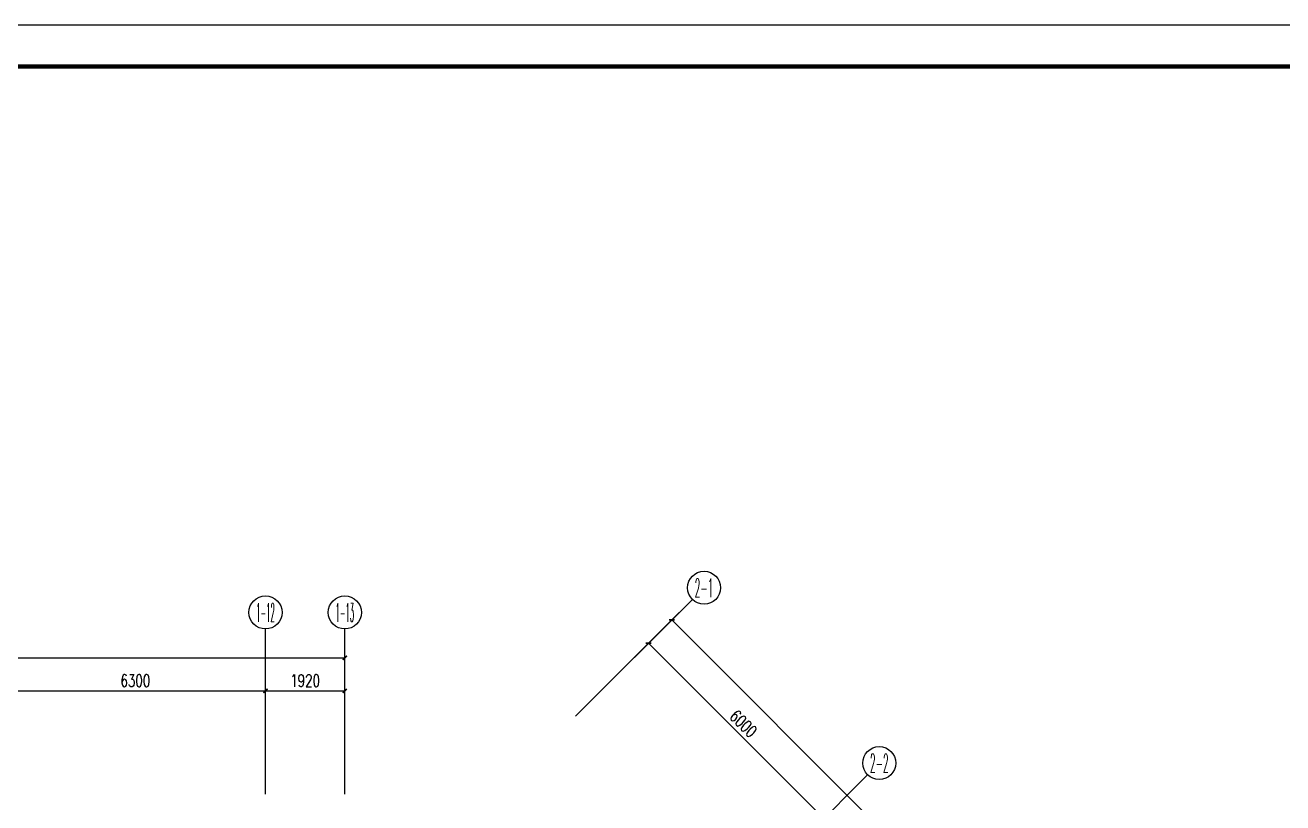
# Model space of a CAD drawing. Extents: x 815029915 to 815825525, y 579155098 to 579748855.
# Drawn here: x 815642196 to 815672643, y 579504860 to 579523677 of the extents above; entities that cross this region are included whole.
import ezdxf
from ezdxf.enums import TextEntityAlignment as Align

# ---------------------------------------------------------------- set-up
doc = ezdxf.new("R2010")
doc.units = 0
doc.header["$LTSCALE"] = 100
doc.header["$MEASUREMENT"] = 0
for name, color, linetype in [('AXIS', 3, 'Continuous'), ('AXIS_TEXT', 7, 'Continuous'), ('ZG-图框层', 4, 'Continuous'), ('zm', 1, 'Continuous')]:
    doc.layers.add(name, color=color, linetype=linetype)
doc.styles.add('_TCH_AXIS', font='COMPLEX', dxfattribs={"bigfont": 'GBCBIG'})
doc.styles.add('_TCH_DIM_T3', font='SIMPLEX', dxfattribs={"width": 0.705882, "bigfont": 'GBCBIG'})
doc.styles.add('COMPLEX', font='COMPLEX')
doc.dimstyles.new('_TCH_ARCH-100', dxfattribs={"dimscale": 100, "dimtxt": 2.975, "dimasz": 1, "dimexe": 2.5, "dimexo": 3, "dimgap": 1, "dimtad": 1, "dimdec": 0, "dimzin": 0, "dimdsep": 46, "dimtxsty": '_TCH_DIM_T3', "dimblk": 'ARCHTICK', "dimcen": 0.09, "dimclrt": 7, "dimazin": 2, "dimtfac": 1, "dimtdec": 0, "dimtix": 1, "dimtmove": 2, "dimatfit": 3, "dimfxl": 0, "dimtolj": 1, "dimtzin": 0, "dimarcsym": 0})

# ---------------------------------------------------------------- blocks, each defined once
blk = doc.blocks.new('_AXISO')
blk.add_circle((0, 0), 0.5)
at = {"layer": 'AXIS_TEXT', "style": 'COMPLEX', "width": 1.041667}
blk.add_attdef('A', text='', height=0.56, dxfattribs=at).set_placement((-0.25, -0.28), (0.25, -0.28), align=Align.FIT)
blk = doc.blocks.new('_ArchTick')
at = {"color": 0, "linetype": 'ByBlock', "const_width": 0.4}
blk.add_lwpolyline([(-0.5, -0.5), (0.5, 0.5)], dxfattribs=at)
blk = doc.blocks.new('*D597')
at = {"layer": 'AXIS', "color": 0, "lineweight": -2, "transparency": 16777216}
for p, q in [((815655732, 579507165), (815658030, 579509463)), ((815657853, 579509286), (815695330, 579471810)), ((815693209, 579469688), (815695507, 579471986))]:
    blk.add_line(p, q, dxfattribs=at)
at = {"layer": 'Defpoints', "color": 0, "transparency": 16777216}
for p in [(815655520, 579506953), (815695330, 579471810), (815692996, 579469476)]:
    blk.add_point(p, dxfattribs=at)
at = {"layer": 'AXIS', "color": 0, "lineweight": -2, "transparency": 16777216, "xscale": 100, "yscale": 100, "zscale": 100}
for p, rotation in [((815657853, 579509286), 135.0000000001822), ((815695330, 579471810), 315.0000000001822)]:
    blk.add_blockref('_ArchTick', p, dxfattribs=dict(at, rotation=rotation))
at = {"layer": 'AXIS', "color": 7, "transparency": 16777216, "insert": (815676767, 579490724), "char_height": 297.5, "attachment_point": 5, "rotation": 315, "style": '_TCH_DIM_T3'}
blk.add_mtext('\\A1;53000', dxfattribs=at)
blk = doc.blocks.new('*D598')
at = {"layer": 'AXIS', "color": 0, "lineweight": -2, "transparency": 16777216}
for p, q in [((815655732, 579507165), (815657464, 579508897)), ((815657287, 579508721), (815661530, 579504478)), ((815659974, 579502922), (815661707, 579504655))]:
    blk.add_line(p, q, dxfattribs=at)
at = {"layer": 'Defpoints', "color": 0, "transparency": 16777216}
for p in [(815655520, 579506953), (815661530, 579504478), (815659762, 579502710)]:
    blk.add_point(p, dxfattribs=at)
at = {"layer": 'AXIS', "color": 0, "lineweight": -2, "transparency": 16777216, "xscale": 100, "yscale": 100, "zscale": 100}
for p, rotation in [((815657287, 579508721), 135), ((815661530, 579504478), 315)]:
    blk.add_blockref('_ArchTick', p, dxfattribs=dict(at, rotation=rotation))
at = {"layer": 'AXIS', "color": 7, "transparency": 16777216, "insert": (815659585, 579506775), "char_height": 297.5, "attachment_point": 5, "rotation": 315, "style": '_TCH_DIM_T3'}
blk.add_mtext('\\A1;6000', dxfattribs=at)
blk = doc.blocks.new('*D631')
at = {"layer": 'AXIS', "color": 0, "lineweight": -2, "transparency": 16777216}
for p, q in [((815590514, 579505367), (815590514, 579508617)), ((815649934, 579505367), (815649934, 579508617)), ((815590514, 579508367), (815649934, 579508367))]:
    blk.add_line(p, q, dxfattribs=at)
at = {"layer": 'Defpoints', "color": 0, "transparency": 16777216}
for p in [(815649934, 579508367), (815590514, 579505067), (815649934, 579505067)]:
    blk.add_point(p, dxfattribs=at)
at = {"layer": 'AXIS', "color": 0, "lineweight": -2, "transparency": 16777216, "xscale": 100, "yscale": 100, "zscale": 100, "rotation": 180}
blk.add_blockref('_ArchTick', (815590514, 579508367), dxfattribs=at)
at = {"layer": 'AXIS', "color": 0, "lineweight": -2, "transparency": 16777216, "xscale": 100, "yscale": 100, "zscale": 100}
blk.add_blockref('_ArchTick', (815649934, 579508367), dxfattribs=at)
at = {"layer": 'AXIS', "color": 7, "transparency": 16777216, "insert": (815620224, 579508615), "char_height": 297.5, "attachment_point": 5, "style": '_TCH_DIM_T3'}
blk.add_mtext('\\A1;59420', dxfattribs=at)
blk = doc.blocks.new('*D641')
at = {"layer": 'AXIS', "color": 0, "lineweight": -2, "transparency": 16777216}
for p, q in [((815641714, 579505367), (815641714, 579507817)), ((815648014, 579505367), (815648014, 579507817)), ((815641714, 579507567), (815648014, 579507567))]:
    blk.add_line(p, q, dxfattribs=at)
at = {"layer": 'Defpoints', "color": 0, "transparency": 16777216}
for p in [(815648014, 579507567), (815641714, 579505067), (815648014, 579505067)]:
    blk.add_point(p, dxfattribs=at)
at = {"layer": 'AXIS', "color": 0, "lineweight": -2, "transparency": 16777216, "xscale": 100, "yscale": 100, "zscale": 100, "rotation": 180}
blk.add_blockref('_ArchTick', (815641714, 579507567), dxfattribs=at)
at = {"layer": 'AXIS', "color": 0, "lineweight": -2, "transparency": 16777216, "xscale": 100, "yscale": 100, "zscale": 100}
blk.add_blockref('_ArchTick', (815648014, 579507567), dxfattribs=at)
at = {"layer": 'AXIS', "color": 7, "transparency": 16777216, "insert": (815644864, 579507815), "char_height": 297.5, "attachment_point": 5, "style": '_TCH_DIM_T3'}
blk.add_mtext('\\A1;6300', dxfattribs=at)
blk = doc.blocks.new('*D642')
at = {"layer": 'AXIS', "color": 0, "lineweight": -2, "transparency": 16777216}
for p, q in [((815648014, 579505367), (815648014, 579507817)), ((815649934, 579505367), (815649934, 579507817)), ((815648014, 579507567), (815649934, 579507567))]:
    blk.add_line(p, q, dxfattribs=at)
at = {"layer": 'Defpoints', "color": 0, "transparency": 16777216}
for p in [(815649934, 579507567), (815648014, 579505067), (815649934, 579505067)]:
    blk.add_point(p, dxfattribs=at)
at = {"layer": 'AXIS', "color": 0, "lineweight": -2, "transparency": 16777216, "xscale": 100, "yscale": 100, "zscale": 100, "rotation": 180}
blk.add_blockref('_ArchTick', (815648014, 579507567), dxfattribs=at)
at = {"layer": 'AXIS', "color": 0, "lineweight": -2, "transparency": 16777216, "xscale": 100, "yscale": 100, "zscale": 100}
blk.add_blockref('_ArchTick', (815649934, 579507567), dxfattribs=at)
at = {"layer": 'AXIS', "color": 7, "transparency": 16777216, "insert": (815648974, 579507815), "char_height": 297.5, "attachment_point": 5, "style": '_TCH_DIM_T3'}
blk.add_mtext('\\A1;1920', dxfattribs=at)
blk = doc.blocks.new('ll')
at = {"layer": 'ZG-图框层'}
blk.add_lwpolyline([(815136770, 579524220), (815255670, 579524220), (815255670, 579608320), (815136770, 579608320)], close=True, dxfattribs=at)

msp = doc.modelspace()

# ---------------------------------------------------------------- linework, layer by layer
at = {"layer": 'AXIS'}
for p, q in [((815655519.7, 579506952.8), (815658348.1, 579509781.2)), ((815648014.5, 579505066.7), (815648014.5, 579509066.7)), ((815649934.5, 579505066.7), (815649934.5, 579509066.7)), ((815659762.4, 579502710.2), (815662590.8, 579505538.6))]:
    msp.add_line(p, q, dxfattribs=at)
at = {"layer": 'ZG-图框层'}
msp.add_lwpolyline([(815580686.5, 579439576.5), (815699586.5, 579439576.5), (815699586.5, 579523676.5), (815580686.5, 579523676.5)], close=True, dxfattribs=at)
at = {"layer": 'ZG-图框层', "const_width": 100}
msp.add_lwpolyline([(815583186.5, 579440576.5), (815698586.5, 579440576.5), (815698586.5, 579522676.5), (815583186.5, 579522676.5)], close=True, dxfattribs=at)

# ---------------------------------------------------------------- block references
at = {"layer": 'AXIS'}
ref = msp.add_blockref('_AXISO', (815658631, 579510064.1), dxfattribs=dict(at, xscale=800, yscale=800, zscale=800))
ref.add_attrib('A', '2-1', dxfattribs={"color": 7, "height": 452.55, "style": '_TCH_AXIS', "width": 0.381818}).set_placement((815658404.7, 579509837.8), (815658857.3, 579509837.8), align=Align.FIT)
ref = msp.add_blockref('_AXISO', (815648014.5, 579509466.7), dxfattribs=dict(at, xscale=800, yscale=800, zscale=800))
ref.add_attrib('A', '1-12', dxfattribs={"color": 7, "height": 452.55, "style": '_TCH_AXIS', "width": 0.3}).set_placement((815647788.2, 579509240.4), (815648240.8, 579509240.4), align=Align.FIT)
ref = msp.add_blockref('_AXISO', (815649934.5, 579509466.7), dxfattribs=dict(at, xscale=800, yscale=800, zscale=800))
ref.add_attrib('A', '1-13', dxfattribs={"color": 7, "height": 452.55, "style": '_TCH_AXIS', "width": 0.3}).set_placement((815649708.2, 579509240.4), (815650160.8, 579509240.4), align=Align.FIT)
ref = msp.add_blockref('_AXISO', (815662873.6, 579505821.4), dxfattribs=dict(at, xscale=800, yscale=800, zscale=800))
ref.add_attrib('A', '2-2', dxfattribs={"color": 7, "height": 452.55, "style": '_TCH_AXIS', "width": 0.35}).set_placement((815662647.4, 579505595.2), (815663099.9, 579505595.2), align=Align.FIT)
at = {"layer": 'zm', "color": 1}
msp.add_blockref('ll', (443916.4, -84643.4), dxfattribs=at)

# ---------------------------------------------------------------- dimensions: what is measured, and where the dimension line sits
at = {"layer": 'AXIS'}
for p1, p2, distance, picture, middle in [((815655519.7, 579506952.8), (815692996.4, 579469476.2), 3300, '*D597', (815676767.4, 579490723.8)), ((815655519.7, 579506952.8), (815659762.4, 579502710.2), 2500, '*D598', (815659584.7, 579506775.2)), ((815590514.5, 579505066.7), (815649934.5, 579505066.7), 3300, '*D631', (815620224.5, 579508615.4)), ((815641714.5, 579505066.7), (815648014.5, 579505066.7), 2500, '*D641', (815644864.5, 579507815.4)), ((815648014.5, 579505066.7), (815649934.5, 579505066.7), 2500, '*D642', (815648974.5, 579507815.4))]:
    dim = msp.add_aligned_dim(p1=p1, p2=p2, distance=distance, dimstyle='_TCH_ARCH-100', dxfattribs=at)
    dim.commit()
    dim.dimension.update_dxf_attribs({"geometry": picture, "text_midpoint": middle})

doc.saveas('drawing.dxf')
